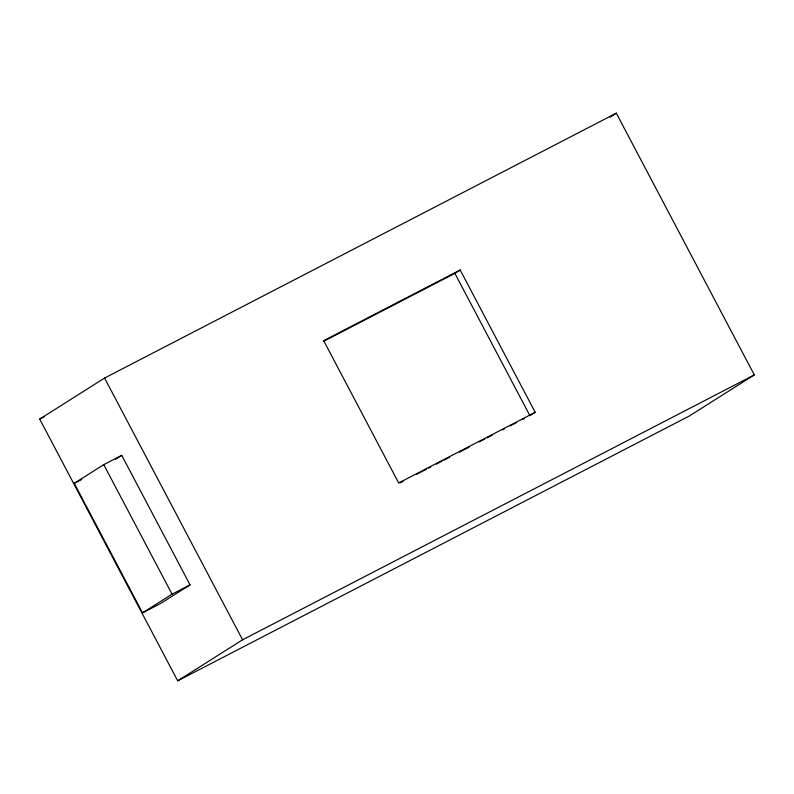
<?xml version="1.0" encoding="UTF-8"?>
<svg xmlns="http://www.w3.org/2000/svg" width="794" height="794" viewBox="0 0 794 794"><rect width="100%" height="100%" fill="white"/><g stroke="black" fill="none" stroke-linecap="round" stroke-linejoin="round"><path stroke-width="1.19" d="M39.7 419.083L104.57 378.053L616.303 113.175L754.3 374.917L689.43 415.947L177.697 680.825L39.7 419.083L44.107 416.81M610.02 117.145L616.303 113.175M74.239 483.328L103.766 464.649L121.75 455.339L190.044 584.87L160.517 603.539L142.533 612.849L74.239 483.328L81.643 479.487M115.646 459.2L121.75 455.339M454.863 273.364L460.183 270L535.206 412.304L529.896 415.669L454.863 273.364L323.853 341.182M142.533 612.849L172.06 594.18L190.044 584.87M177.697 680.825L242.567 639.795L754.3 374.917M460.183 270L323.664 340.666L398.687 482.97L535.206 412.304M399.978 482.911L403.283 481.204M416.493 474.365L426.398 469.234M428.601 468.093L430.805 466.951M436.313 464.103L441.811 461.254M444.015 460.113L449.523 457.265M459.428 452.133L469.343 447.012M479.248 441.881L484.757 439.032M486.95 437.891L492.459 435.043M502.364 429.911L504.567 428.77M510.076 425.921L516.676 422.507M522.184 419.649L524.387 418.517M104.57 378.053L242.567 639.795M103.766 464.649L172.06 594.18"/></g></svg>
